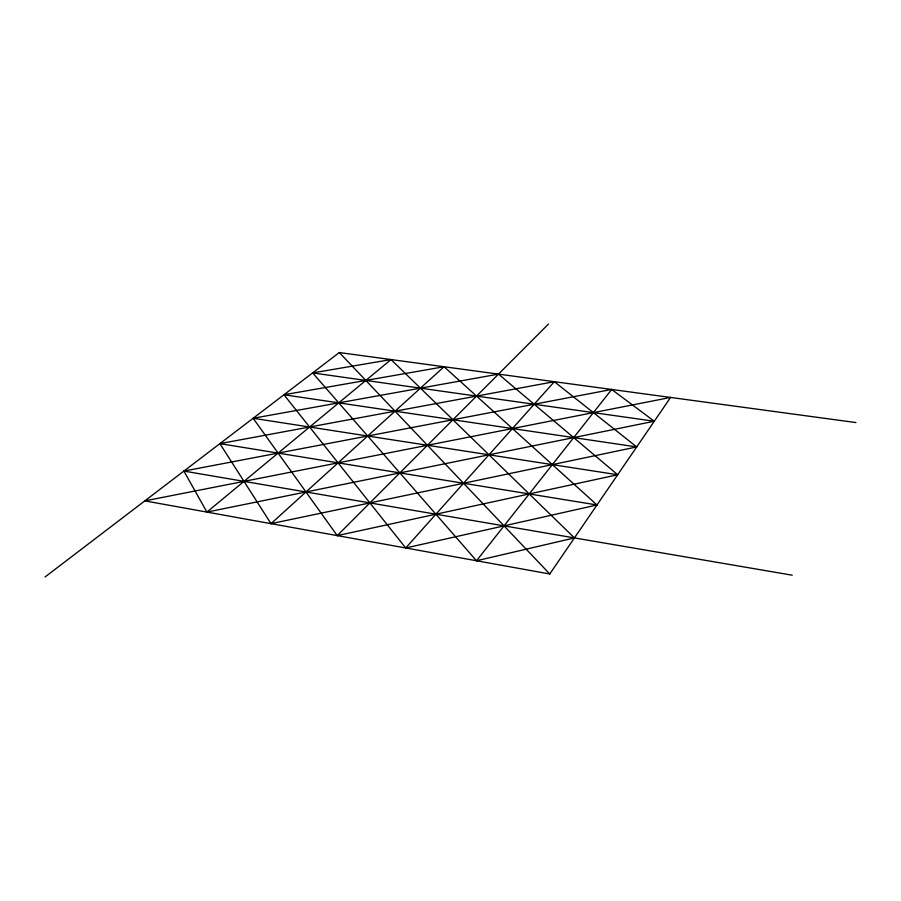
<?xml version="1.0" encoding="UTF-8"?>
<svg xmlns="http://www.w3.org/2000/svg" width="901" height="901" viewBox="0 0 901 901"><rect width="100%" height="100%" fill="white"/><g stroke="black" fill="none" stroke-linecap="round" stroke-linejoin="round"><path stroke-width="1.35" d="M549.756 573.982L670.581 397.442L144.824 500.877L549.756 573.982L339.317 352.55L45.05 576.967M476.505 560.76L574.444 537.92L391.023 359.555L312.624 372.913L476.505 560.76L611.678 389.457L654.295 421.24L206.915 512.083L183.894 471.077L611.678 389.457M405.709 547.977L596.991 504.965L444.058 366.741L283.973 394.762L405.709 547.977L554.329 381.686L636.714 446.93L271.021 523.661L219.889 443.63L554.329 381.686M337.244 535.622L617.669 474.748L498.478 374.118L253.136 418.267L337.244 535.622L548.484 324.033M271.021 523.661L444.058 366.741M206.915 512.083L391.023 359.555M339.317 352.55L855.95 422.569M312.624 372.913L654.295 421.24M283.973 394.762L636.714 446.93M253.136 418.267L617.669 474.748M219.889 443.63L596.991 504.965M183.894 471.077L792.238 575.198"/></g></svg>
